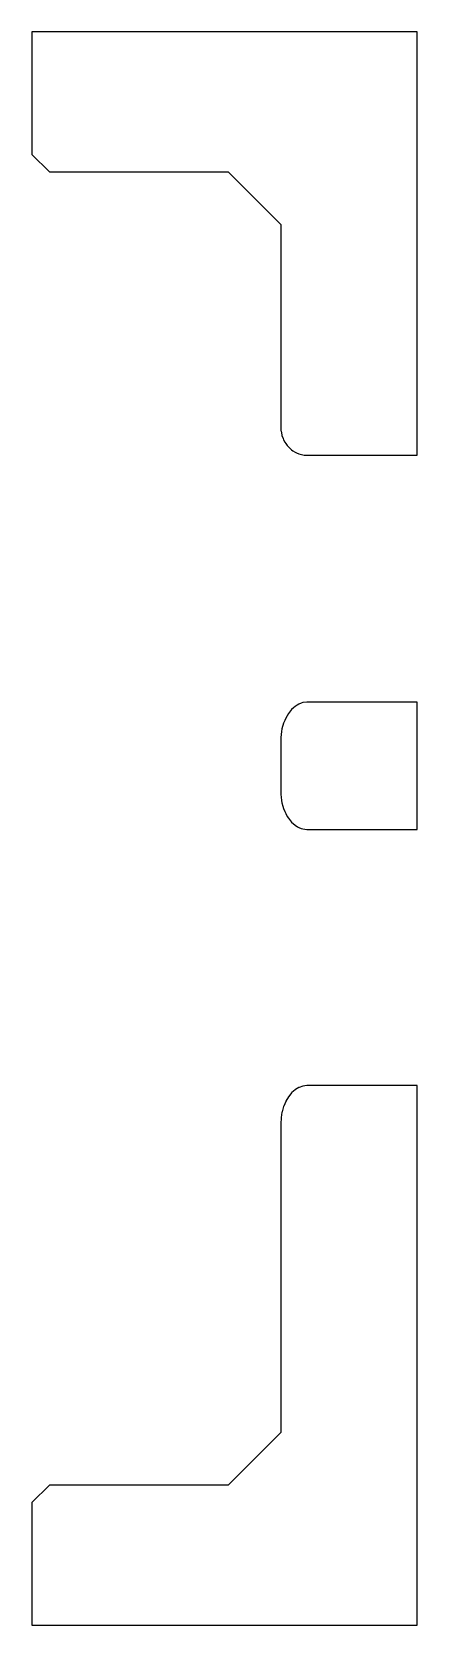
# Model space of a CAD drawing. Header units: metres. Extents: x 0 to 47.5, y 0 to 45.5.
# Drawn here: x 0 to 11, y 0 to 45.5 of the extents above.
import ezdxf

# ---------------------------------------------------------------- set-up
doc = ezdxf.new("R2010")
doc.units = ezdxf.units.M

msp = doc.modelspace()

# ---------------------------------------------------------------- linework, layer by layer
for p, q in [((11, 45.5), (0, 45.5)), ((0, 45.5), (0, 42)), ((11, 33.4079), (11, 45.5)), ((0, 42), (0.5, 41.5)), ((0.5, 41.5), (5.60409, 41.5)), ((5.60409, 41.5), (7.10409, 40)), ((7.10409, 40), (7.10409, 34.2211)), ((7.10409, 34.2211), (7.11202, 34.1118)), ((7.11202, 34.1118), (7.11332, 34.0939)), ((7.11332, 34.0939), (7.13484, 33.9967)), ((7.13484, 33.9967), (7.14079, 33.9698)), ((7.14079, 33.9698), (7.17255, 33.8867)), ((7.17255, 33.8867), (7.18583, 33.8519)), ((7.18583, 33.8519), (7.22432, 33.7838)), ((7.22432, 33.7838), (7.24732, 33.7431)), ((7.24732, 33.7431), (7.28923, 33.6899)), ((7.28923, 33.6899), (7.32376, 33.6461)), ((7.32376, 33.6461), (7.36622, 33.6068)), ((7.36622, 33.6068), (7.41325, 33.5632)), ((7.41325, 33.5632), (7.45417, 33.536)), ((7.45417, 33.536), (7.51359, 33.4965)), ((7.51359, 33.4965), (7.55181, 33.4794)), ((7.55181, 33.4794), (7.62232, 33.4477)), ((7.62232, 33.4477), (7.65769, 33.4385)), ((7.65769, 33.4385), (7.73676, 33.4179)), ((7.73676, 33.4179), (7.77002, 33.4151)), ((7.77002, 33.4151), (7.85409, 33.4079)), ((7.85409, 33.4079), (11, 33.4079)), ((7.32376, 26.0357), (7.24732, 25.9047)), ((7.41325, 26.1475), (7.32376, 26.0357)), ((7.46997, 26.1984), (7.41325, 26.1475)), ((7.51359, 26.2375), (7.46997, 26.1984)), ((7.57567, 26.2751), (7.51359, 26.2375)), ((7.62232, 26.3034), (7.57567, 26.2751)), ((7.68808, 26.3265), (7.62232, 26.3034)), ((7.73676, 26.3436), (7.68808, 26.3265)), ((7.85409, 26.3571), (7.73676, 26.3436)), ((11, 26.3571), (7.85409, 26.3571)), ((11, 22.7229), (11, 26.3571)), ((7.12749, 25.5177), (7.11332, 25.4314)), ((7.14079, 25.5988), (7.12749, 25.5177)), ((7.18583, 25.7579), (7.14079, 25.5988)), ((7.21897, 25.837), (7.18583, 25.7579)), ((7.24732, 25.9047), (7.21897, 25.837)), ((7.10873, 25.3461), (7.10409, 25.2597)), ((7.10409, 25.2597), (7.10409, 23.8203)), ((7.11332, 25.4314), (7.10873, 25.3461)), ((7.10409, 23.8203), (7.10947, 23.7203)), ((7.10947, 23.7203), (7.11332, 23.6486)), ((7.11332, 23.6486), (7.12949, 23.5501)), ((7.12949, 23.5501), (7.14079, 23.4812)), ((7.14079, 23.4812), (7.16758, 23.3866)), ((7.16758, 23.3866), (7.18583, 23.3221)), ((7.18583, 23.3221), (7.22274, 23.234)), ((7.22274, 23.234), (7.24732, 23.1753)), ((7.24732, 23.1753), (7.29359, 23.096)), ((7.29359, 23.096), (7.32376, 23.0444)), ((7.32376, 23.0444), (7.41325, 22.9325)), ((7.41325, 22.9325), (7.51359, 22.8425)), ((7.51359, 22.8425), (7.58057, 22.802)), ((7.58057, 22.802), (7.62232, 22.7766)), ((7.62232, 22.7766), (7.69303, 22.7518)), ((7.69303, 22.7518), (7.73676, 22.7364)), ((7.73676, 22.7364), (7.85409, 22.7229)), ((7.85409, 22.7229), (11, 22.7229)), ((7.32376, 15.0857), (7.25482, 14.9676)), ((7.33295, 15.0972), (7.32376, 15.0857)), ((7.41325, 15.1975), (7.33295, 15.0972)), ((7.42396, 15.2071), (7.41325, 15.1975)), ((7.51359, 15.2875), (7.42396, 15.2071)), ((7.52555, 15.2947), (7.51359, 15.2875)), ((7.62232, 15.3534), (7.52555, 15.2947)), ((7.63517, 15.3579), (7.62232, 15.3534)), ((7.73676, 15.3936), (7.63517, 15.3579)), ((7.85409, 15.4071), (7.73676, 15.3936)), ((11, 15.4071), (7.85409, 15.4071)), ((11, 0), (11, 15.4071)), ((7.14079, 14.6488), (7.11554, 14.4949)), ((7.14471, 14.6627), (7.14079, 14.6488)), ((7.18583, 14.8079), (7.14471, 14.6627)), ((7.19153, 14.8215), (7.18583, 14.8079)), ((7.24732, 14.9547), (7.19153, 14.8215)), ((7.25482, 14.9676), (7.24732, 14.9547)), ((7.10478, 14.3225), (7.10409, 14.3097)), ((7.10409, 14.3097), (7.10409, 5.5)), ((7.11332, 14.4814), (7.10478, 14.3225)), ((7.11554, 14.4949), (7.11332, 14.4814)), ((7.10409, 5.5), (5.60409, 4)), ((0.5, 4), (0, 3.5)), ((5.60409, 4), (0.5, 4)), ((0, 3.5), (0, 0)), ((0, 0), (11, 0))]:
    msp.add_line(p, q)

doc.saveas('drawing.dxf')
